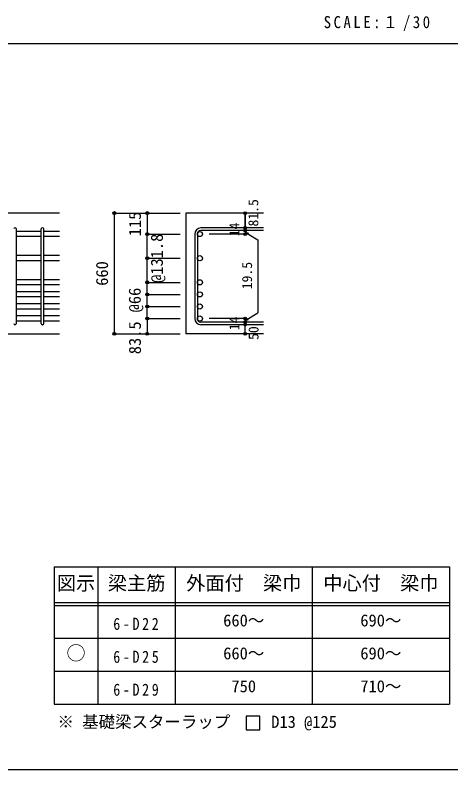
# Model space of a CAD drawing. Units: millimetres at full size, sheet at 1:30, with parts at other scales. Extents: x -5973 to 5954, y -4195 to 4201.
# Drawn here: x 1234 to 3618, y -4195 to -67 of the extents above; entities that cross this region are included whole.
import ezdxf
from ezdxf.enums import TextEntityAlignment as Align

# ---------------------------------------------------------------- set-up
doc = ezdxf.new("R2010")
doc.units = ezdxf.units.MM
doc.header["$LTSCALE"] = 30
doc.header["$PDMODE"] = 32
doc.header["$PDSIZE"] = 15
for name, color, linetype in [('0-1', 2, 'Continuous'), ('0-5', 7, 'Continuous'), ('0-6', 7, 'Continuous'), ('0-D', 4, 'Continuous'), ('6-7_文字', 7, 'Continuous'), ('6-E_枠', 7, 'Continuous'), ('F-0_枠', 6, 'Continuous')]:
    doc.layers.add(name, color=color, linetype=linetype)
doc.styles.add('ＭＳ ゴシック', font='')
doc.styles.get('ＭＳ ゴシック').set_extended_font_data('MS Gothic')

msp = doc.modelspace()

# ---------------------------------------------------------------- linework, layer by layer
at = {"layer": '0-1'}
for p, q in [((1477.44, -1149.89), (27.44, -1149.89)), ((2592.44, -1149.89), (2167.44, -1149.89)), ((2167.44, -1149.89), (2167.44, -1810.32)), ((1077.44, -1810.32), (1477.44, -1810.32)), ((2592.44, -1810.32), (2167.44, -1810.32))]:
    msp.add_line(p, q, dxfattribs=at)
at = {"layer": '0-5'}
for p, q in [((1377.44, -1250.82), (1241.44, -1250.82)), ((1377.44, -1278.82), (1241.44, -1278.82)), ((1477.44, -1250.82), (1391.44, -1250.82)), ((1477.44, -1278.82), (1391.44, -1278.82)), ((1377.44, -1382.82), (1241.44, -1382.82)), ((1477.44, -1382.82), (1391.44, -1382.82)), ((1377.44, -1410.82), (1241.44, -1410.82)), ((1477.44, -1410.82), (1391.44, -1410.82)), ((1377.44, -1514.82), (1241.44, -1514.82)), ((1477.44, -1514.82), (1391.44, -1514.82)), ((1377.44, -1542.82), (1241.44, -1542.82)), ((1477.44, -1542.82), (1391.44, -1542.82)), ((1377.44, -1580.82), (1241.44, -1580.82)), ((1377.44, -1608.82), (1241.44, -1608.82)), ((1477.44, -1580.82), (1391.44, -1580.82)), ((1477.44, -1608.82), (1391.44, -1608.82)), ((1377.44, -1646.82), (1241.44, -1646.82)), ((1477.44, -1646.82), (1391.44, -1646.82)), ((1377.44, -1674.82), (1241.44, -1674.82)), ((1477.44, -1674.82), (1391.44, -1674.82)), ((1377.44, -1712.82), (1241.44, -1712.82)), ((1477.44, -1712.82), (1391.44, -1712.82)), ((1377.44, -1740.82), (1241.44, -1740.82)), ((1477.44, -1740.82), (1391.44, -1740.82))]:
    msp.add_line(p, q, dxfattribs=at)
at = {"layer": '0-5', "color": 3}
for centre in [(2245.44, -1264.82), (2245.44, -1396.82), (2245.44, -1528.82), (2245.44, -1594.82), (2245.44, -1660.82), (2245.44, -1726.82)]:
    msp.add_circle(centre, 14, dxfattribs=at)
at = {"layer": '0-6'}
for p, q in [((1241.44, -1753.32), (1241.44, -1236.82)), ((1377.44, -1753.32), (1377.44, -1236.82)), ((1391.44, -1753.32), (1391.44, -1236.82)), ((2592.44, -1231.32), (2250.94, -1231.32)), ((2217.44, -1264.82), (2217.44, -1726.82)), ((2231.44, -1264.82), (2231.44, -1726.82)), ((2592.44, -1245.32), (2250.94, -1245.32)), ((2592.44, -1746.32), (2250.94, -1746.32)), ((2592.44, -1760.32), (2250.94, -1760.32))]:
    msp.add_line(p, q, dxfattribs=at)
for centre, radius, start, end in [((1234.44, -1236.82), 7, 0, 180), ((1384.44, -1236.82), 7, 0, 180), ((2250.94, -1264.82), 33.5, 90, 180), ((2250.94, -1264.82), 19.5, 90, 180), ((2250.94, -1726.82), 33.5, 180, 270), ((2250.94, -1726.82), 19.5, 180, 270), ((1234.44, -1753.32), 7, 180, 0), ((1384.44, -1753.32), 7, 180, 0)]:
    msp.add_arc(centre, radius, start, end, dxfattribs=at)
at = {"layer": '0-D'}
for p, q in [((1777.44, -1149.89), (1957.44, -1149.89)), ((1777.44, -1149.89), (1957.44, -1149.89)), ((1777.44, -1810.32), (1777.44, -1149.89)), ((1957.44, -1149.89), (2137.44, -1149.89)), ((1957.44, -1149.89), (2137.44, -1149.89)), ((1957.44, -1149.89), (1957.44, -1264.82)), ((2492.44, -1245.32), (2492.44, -1231.32)), ((1957.44, -1264.82), (2137.44, -1264.82)), ((1957.44, -1264.82), (2137.44, -1264.82)), ((1957.44, -1404.61), (1957.44, -1264.82)), ((2492.44, -1264.82), (2296.35, -1264.82)), ((2492.44, -1245.32), (2492.44, -1264.82)), ((2492.44, -1255.07), (2511.76, -1260.25)), ((2492.44, -1255.07), (2562.5, -1295.52)), ((2562.5, -1295.52), (2562.5, -1696.12)), ((1957.44, -1396.82), (2137.44, -1396.82)), ((1957.44, -1726.82), (1957.44, -1404.61)), ((1957.44, -1528.82), (2137.44, -1528.82)), ((1957.44, -1594.82), (2137.44, -1594.82)), ((1957.44, -1660.82), (2137.44, -1660.82)), ((1957.44, -1726.82), (2137.44, -1726.82)), ((1957.44, -1726.82), (1957.44, -1810.32)), ((2492.44, -1726.82), (2296.35, -1726.82)), ((2492.44, -1736.57), (2562.5, -1696.12)), ((2492.44, -1746.32), (2492.44, -1726.82)), ((2492.44, -1736.57), (2511.76, -1731.4)), ((2492.44, -1760.32), (2492.44, -1746.32)), ((2492.44, -1810.32), (2492.44, -1760.32)), ((1777.44, -1810.32), (1957.44, -1810.32)), ((1957.44, -1810.32), (2137.44, -1810.32))]:
    msp.add_line(p, q, dxfattribs=at)
msp.add_lwpolyline([(2492.44, -1149.89), (2492.44, -1231.32), (2492.44, -1149.89)], dxfattribs=at)
for centre, radius in [((1777.44, -1149.89), 8), ((1777.44, -1149.89), 7.2), ((1777.44, -1149.89), 6.4), ((1777.44, -1149.89), 5.6), ((1777.44, -1149.89), 4.8), ((1777.44, -1149.89), 4), ((1777.44, -1149.89), 3.2), ((1777.44, -1149.89), 2.4), ((1777.44, -1149.89), 1.6), ((1777.44, -1149.89), 0.8), ((1957.44, -1149.89), 8), ((1957.44, -1149.89), 7.2), ((1957.44, -1149.89), 6.4), ((1957.44, -1149.89), 5.6), ((1957.44, -1149.89), 4.8), ((1957.44, -1149.89), 4), ((1957.44, -1149.89), 3.2), ((1957.44, -1149.89), 2.4), ((1957.44, -1149.89), 1.6), ((1957.44, -1149.89), 0.8), ((2492.44, -1149.89), 4), ((2492.44, -1149.89), 3.6), ((2492.44, -1149.89), 3.2), ((2492.44, -1149.89), 2.8), ((2492.44, -1149.89), 2.4), ((2492.44, -1149.89), 2), ((2492.44, -1149.89), 1.6), ((2492.44, -1149.89), 1.2), ((2492.44, -1149.89), 0.8), ((2492.44, -1149.89), 0.4), ((2492.44, -1231.32), 4), ((2492.44, -1231.32), 3.6), ((2492.44, -1231.32), 3.2), ((2492.44, -1231.32), 2.8), ((2492.44, -1231.32), 2.4), ((2492.44, -1231.32), 2), ((2492.44, -1231.32), 1.6), ((2492.44, -1231.32), 1.2), ((2492.44, -1231.32), 0.8), ((2492.44, -1231.32), 0.4), ((1957.44, -1264.82), 8), ((1957.44, -1264.82), 7.2), ((1957.44, -1264.82), 6.4), ((1957.44, -1264.82), 5.6), ((1957.44, -1264.82), 4.8), ((1957.44, -1264.82), 4), ((1957.44, -1264.82), 3.2), ((1957.44, -1264.82), 2.4), ((1957.44, -1264.82), 1.6), ((1957.44, -1264.82), 0.8), ((2492.44, -1245.32), 4), ((2492.44, -1264.82), 4), ((2492.44, -1245.32), 3.6), ((2492.44, -1264.82), 3.6), ((2492.44, -1245.32), 3.2), ((2492.44, -1264.82), 3.2), ((2492.44, -1245.32), 2.8), ((2492.44, -1264.82), 2.8), ((2492.44, -1245.32), 2.4), ((2492.44, -1264.82), 2.4), ((2492.44, -1245.32), 2), ((2492.44, -1264.82), 2), ((2492.44, -1245.32), 1.6), ((2492.44, -1264.82), 1.6), ((2492.44, -1245.32), 1.2), ((2492.44, -1264.82), 1.2), ((2492.44, -1245.32), 0.8), ((2492.44, -1264.82), 0.8), ((2492.44, -1245.32), 0.4), ((2492.44, -1264.82), 0.4), ((1957.44, -1396.82), 8), ((1957.44, -1396.82), 7.2), ((1957.44, -1396.82), 6.4), ((1957.44, -1396.82), 5.6), ((1957.44, -1396.82), 4.8), ((1957.44, -1396.82), 4), ((1957.44, -1396.82), 3.2), ((1957.44, -1396.82), 2.4), ((1957.44, -1396.82), 1.6), ((1957.44, -1396.82), 0.8), ((1957.44, -1528.82), 8), ((1957.44, -1528.82), 7.2), ((1957.44, -1528.82), 6.4), ((1957.44, -1528.82), 5.6), ((1957.44, -1528.82), 4.8), ((1957.44, -1528.82), 4), ((1957.44, -1528.82), 3.2), ((1957.44, -1528.82), 2.4), ((1957.44, -1528.82), 1.6), ((1957.44, -1528.82), 0.8), ((1957.44, -1594.82), 8), ((1957.44, -1594.82), 7.2), ((1957.44, -1594.82), 6.4), ((1957.44, -1594.82), 5.6), ((1957.44, -1594.82), 4.8), ((1957.44, -1594.82), 4), ((1957.44, -1594.82), 3.2), ((1957.44, -1594.82), 2.4), ((1957.44, -1594.82), 1.6), ((1957.44, -1594.82), 0.8), ((1957.44, -1660.82), 8), ((1957.44, -1660.82), 7.2), ((1957.44, -1660.82), 6.4), ((1957.44, -1660.82), 5.6), ((1957.44, -1660.82), 4.8), ((1957.44, -1660.82), 4), ((1957.44, -1660.82), 3.2), ((1957.44, -1660.82), 2.4), ((1957.44, -1660.82), 1.6), ((1957.44, -1660.82), 0.8), ((1957.44, -1726.82), 8), ((1957.44, -1726.82), 7.2), ((1957.44, -1726.82), 6.4), ((1957.44, -1726.82), 5.6), ((1957.44, -1726.82), 4.8), ((1957.44, -1726.82), 4), ((1957.44, -1726.82), 3.2), ((1957.44, -1726.82), 2.4), ((1957.44, -1726.82), 1.6), ((1957.44, -1726.82), 0.8), ((2492.44, -1726.82), 4), ((2492.44, -1726.82), 3.6), ((2492.44, -1726.82), 3.2), ((2492.44, -1726.82), 2.8), ((2492.44, -1726.82), 2.4), ((2492.44, -1726.82), 2), ((2492.44, -1726.82), 1.6), ((2492.44, -1726.82), 1.2), ((2492.44, -1726.82), 0.8), ((2492.44, -1726.82), 0.4), ((2492.44, -1746.32), 4), ((2492.44, -1760.32), 4), ((2492.44, -1746.32), 3.6), ((2492.44, -1760.32), 3.6), ((2492.44, -1746.32), 3.2), ((2492.44, -1760.32), 3.2), ((2492.44, -1746.32), 2.8), ((2492.44, -1760.32), 2.8), ((2492.44, -1746.32), 2.4), ((2492.44, -1760.32), 2.4), ((2492.44, -1746.32), 2), ((2492.44, -1760.32), 2), ((2492.44, -1746.32), 1.6), ((2492.44, -1760.32), 1.6), ((2492.44, -1746.32), 1.2), ((2492.44, -1760.32), 1.2), ((2492.44, -1746.32), 0.8), ((2492.44, -1760.32), 0.8), ((2492.44, -1746.32), 0.4), ((2492.44, -1760.32), 0.4), ((1777.44, -1810.32), 7.2), ((1777.44, -1810.32), 6.4), ((1777.44, -1810.32), 5.6), ((1777.44, -1810.32), 4.8), ((1777.44, -1810.32), 4), ((1777.44, -1810.32), 3.2), ((1777.44, -1810.32), 2.4), ((1777.44, -1810.32), 1.6), ((1777.44, -1810.32), 0.8), ((1957.44, -1810.32), 7.2), ((1957.44, -1810.32), 6.4), ((1957.44, -1810.32), 5.6), ((1957.44, -1810.32), 4.8), ((1957.44, -1810.32), 4), ((1957.44, -1810.32), 3.2), ((1957.44, -1810.32), 2.4), ((1957.44, -1810.32), 1.6), ((1957.44, -1810.32), 0.8), ((2492.44, -1810.32), 4), ((2492.44, -1810.32), 3.6), ((2492.44, -1810.32), 3.2), ((2492.44, -1810.32), 2.8), ((2492.44, -1810.32), 2.4), ((2492.44, -1810.32), 2), ((2492.44, -1810.32), 1.6), ((2492.44, -1810.32), 1.2), ((2492.44, -1810.32), 0.8), ((2492.44, -1810.32), 0.4)]:
    msp.add_circle(centre, radius, dxfattribs=at)
at = {"layer": '0-D', "color": 7}
for p in [(1777.44, -1149.89), (1957.44, -1149.89), (2492.44, -1149.89), (2492.44, -1231.32), (2492.44, -1245.32), (1957.44, -1264.82), (2492.44, -1264.82), (1957.44, -1396.82), (1957.44, -1528.82), (1957.44, -1594.82), (1957.44, -1660.82), (1957.44, -1726.82), (2492.44, -1726.82), (2492.44, -1726.82), (2492.44, -1746.32), (2492.44, -1760.32), (1777.44, -1810.32), (1957.44, -1810.32), (2492.44, -1810.32)]:
    msp.add_point(p, dxfattribs=at)
at = {"layer": '6-7_文字'}
msp.add_lwpolyline([(2497.64, -3975.73), (2572.64, -3975.73), (2572.64, -3900.73), (2497.64, -3900.73)], close=True, dxfattribs=at)
at = {"layer": '6-E_枠', "color": 3}
for p, q in [((1447.71, -3085.43), (1447.71, -3835.43)), ((1447.71, -3085.43), (3610.24, -3085.43)), ((3610.24, -3085.43), (3610.24, -3835.43)), ((1447.71, -3835.43), (3610.24, -3835.43))]:
    msp.add_line(p, q, dxfattribs=at)
at = {"layer": '6-E_枠'}
for p, q in [((1687.71, -3085.43), (1687.71, -3835.43)), ((2110.24, -3085.43), (2110.24, -3835.43)), ((2860.24, -3085.43), (2860.24, -3835.43)), ((1447.71, -3280.43), (3610.24, -3280.43)), ((1447.71, -3295.43), (3610.24, -3295.43)), ((1447.71, -3475.43), (3610.24, -3475.43)), ((1447.71, -3655.43), (3610.24, -3655.43))]:
    msp.add_line(p, q, dxfattribs=at)
at = {"layer": 'F-0_枠', "color": 2}
msp.add_line((-5972.88, -222.05), (3723.6, -222.05), dxfattribs=at)
at = {"layer": 'F-0_枠'}
msp.add_line((5954.1, -4195.24), (-5972.88, -4195.24), dxfattribs=at)

# ---------------------------------------------------------------- texts
at = {"layer": '0-D', "style": 'ＭＳ ゴシック'}
for s, height, p in [('81.5', 54.99, (2581.33, -1223.49)), ('115', 65.98, (1942.39, -1276.75)), ('14', 54.99, (2477.21, -1276.76)), ('@131.8', 65.98, (2062.44, -1531.82)), ('660', 65.98, (1762.44, -1547.61)), ('19.5', 54.99, (2547.07, -1566.69)), ('@66', 65.98, (1941.32, -1692.98)), ('14', 54.99, (2477.18, -1791)), ('83.5', 65.98, (1942.44, -1921.82)), ('50', 54.99, (2582.44, -1843.82))]:
    msp.add_text(s, height=height, rotation=90, dxfattribs=at).set_placement(p, align=Align.BOTTOM_LEFT)
at = {"layer": '6-7_文字', "color": 2, "style": 'ＭＳ ゴシック'}
for s, p in [('図示', (1462.71, -3235.43)), ('梁主筋', (1741.48, -3235.43)), ('外面付\u3000梁巾', (2170.24, -3235.43)), ('中心付\u3000梁巾', (2920.24, -3235.43)), ('○', (1515.21, -3617.93))]:
    msp.add_text(s, height=76.98, dxfattribs=at).set_placement(p, align=Align.BOTTOM_LEFT)
at = {"layer": '6-7_文字', "style": 'ＭＳ ゴシック'}
for s, p in [('660～', (2372.74, -3430.43)), ('690～', (3122.74, -3430.43)), ('660～', (2372.74, -3610.43)), ('690～', (3122.74, -3610.43)), ('750', (2417.74, -3790.43)), ('710～', (3122.74, -3790.43)), ('※ 基礎梁スターラップ     D13 @125', (1466.27, -3985.01))]:
    msp.add_text(s, height=65.98, dxfattribs=at).set_placement(p, align=Align.BOTTOM_LEFT)
at = {"layer": '6-7_文字', "color": 2, "insert": (2922.26, -154.55), "char_height": 65.98, "attachment_point": 7, "style": 'ＭＳ ゴシック'}
msp.add_mtext('\\T1.34;\\W0.9;SCALE:１/30', dxfattribs=at)
at = {"layer": '6-7_文字', "char_height": 65.98, "attachment_point": 7, "style": 'ＭＳ ゴシック'}
for s, insert in [('\\T1.38;\\W0.85;6-D22', (1771.48, -3430.43)), ('\\T1.38;\\W0.85;6-D25', (1771.48, -3610.43)), ('\\T1.38;\\W0.85;6-D29', (1771.48, -3790.43))]:
    msp.add_mtext(s, dxfattribs=dict(at, insert=insert))

doc.saveas('drawing.dxf')
